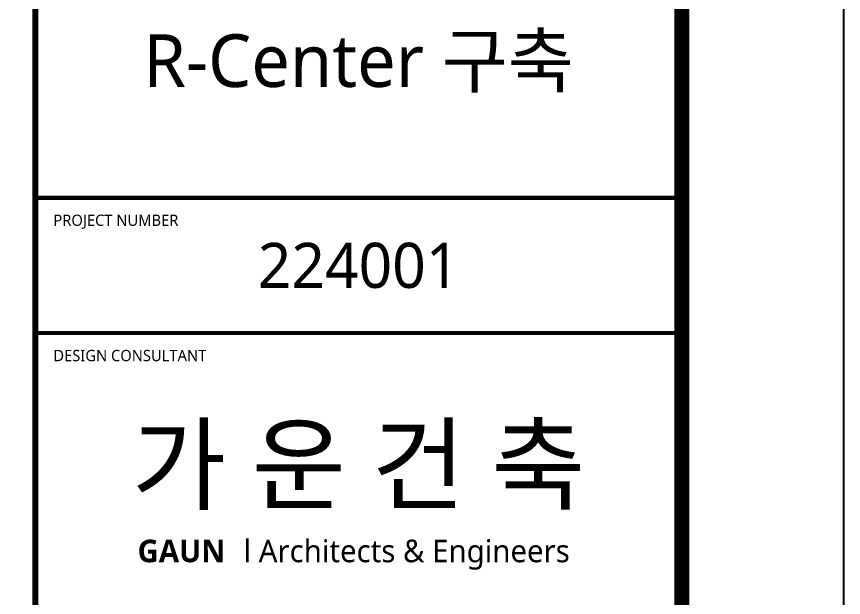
# Model space of a CAD drawing. Header units: millimetres. Extents: x 0 to 841, y 0 to 594.
# Drawn here: x 731 to 841, y 450.8 to 528.1 of the extents above; entities that cross this region are included whole.
import ezdxf
from ezdxf.enums import TextEntityAlignment as Align

# ---------------------------------------------------------------- set-up
doc = ezdxf.new("R2010")
doc.units = ezdxf.units.MM
doc.layers.add('XR-SHEET-SHT', color=5, linetype='Continuous')
doc.layers.add('XR-SHEET-TEXT', color=3, linetype='Continuous')
doc.styles.add('맑은고딕', font='malgun.ttf')
doc.styles.add('맑은고딕1', font='malgun.ttf')
doc.styles.add('맑은고딕B', font='malgunbd.ttf')

msp = doc.modelspace()

# ---------------------------------------------------------------- linework, layer by layer
at = {"layer": 'XR-SHEET-SHT', "color": 5}
msp.add_lwpolyline([(0, 594), (841, 594), (841, 0), (0, 0)], close=True, dxfattribs=at)
at = {"layer": 'XR-SHEET-SHT', "color": 5, "const_width": 2}
msp.add_lwpolyline([(46.5, 573), (819.5, 573), (819.5, 21), (46.5, 21)], close=True, dxfattribs=at)
at = {"layer": 'XR-SHEET-SHT', "color": 5}
for points, const_width in [([(733.5, 573), (733.5, 21)], 0.8), ([(733.5, 504), (819.5, 504)], 0.568), ([(733.5, 486), (819.5, 486)], 0.568)]:
    msp.add_lwpolyline(points, dxfattribs=dict(at, const_width=const_width))

# ---------------------------------------------------------------- texts
at = {"layer": 'XR-SHEET-SHT', "color": 7, "style": '맑은고딕1'}
for s, p in [('PROJECT NUMBER', (735.9, 501)), ('DESIGN CONSULTANT', (735.9, 483))]:
    msp.add_text(s, height=1.5, dxfattribs=at).set_placement(p, align=Align.MIDDLE_LEFT)
at = {"layer": 'XR-SHEET-SHT', "style": '맑은고딕'}
msp.add_text('224001', height=6, dxfattribs=at).set_placement((776.5, 495), align=Align.MIDDLE_CENTER)
at = {"layer": 'XR-SHEET-SHT', "color": 3, "style": '맑은고딕B'}
msp.add_text('GAUN ', height=3, dxfattribs=at).set_placement((753.43, 457), align=Align.MIDDLE_CENTER)
at = {"layer": 'XR-SHEET-SHT', "color": 7, "style": '맑은고딕1'}
msp.add_text('l Architects & Engineers', height=3, dxfattribs=at).set_placement((782.89, 457), align=Align.MIDDLE_CENTER)
at = {"layer": 'XR-SHEET-TEXT', "color": 3, "style": '맑은고딕'}
msp.add_text('R-Center 구축', height=7, dxfattribs=at).set_placement((776.5, 522.24), align=Align.MIDDLE_CENTER)
at = {"layer": 'XR-SHEET-TEXT', "color": 2, "style": '맑은고딕B'}
msp.add_text('가 운 건 축', height=10, dxfattribs=at).set_placement((776.5, 468.5), align=Align.MIDDLE_CENTER)

doc.saveas('drawing.dxf')
